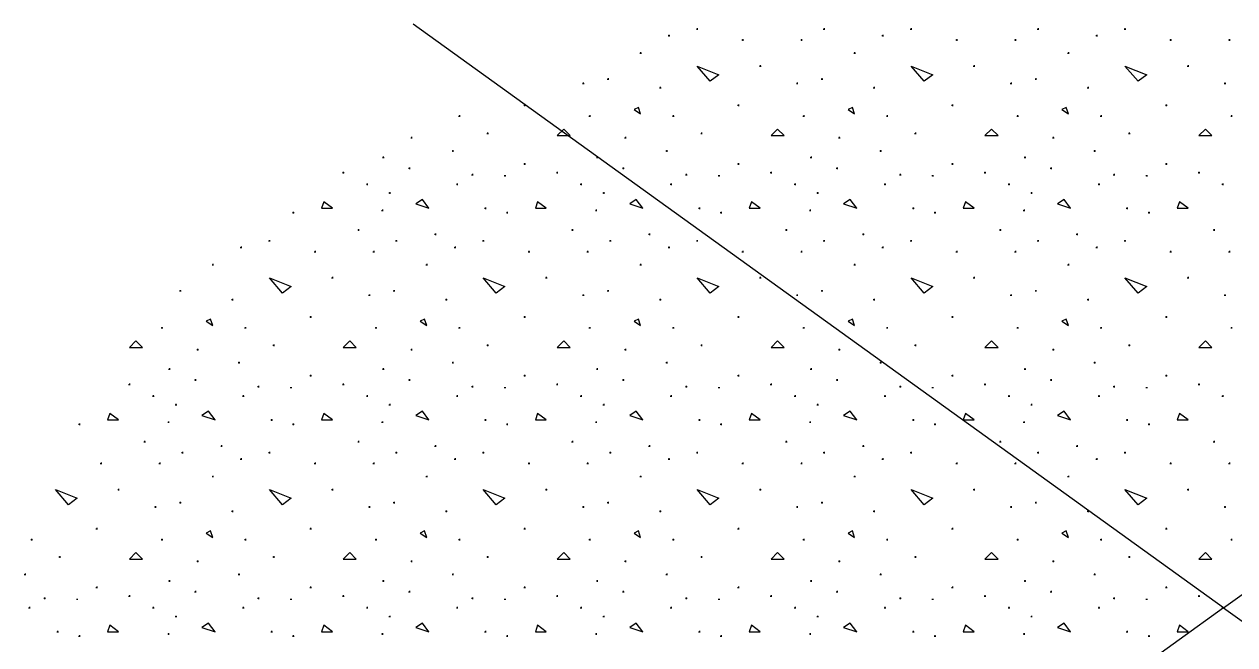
# Model space of a CAD drawing. Header units: metres. Extents: x -77 to 448, y 4806 to 5239.
# Drawn here: x -29.902 to -28.788, y 4920.964 to 4921.535 of the extents above; entities that cross this region are included whole.
import ezdxf
from ezdxf.enums import TextEntityAlignment as Align

# ---------------------------------------------------------------- set-up
doc = ezdxf.new("R2010")
doc.units = ezdxf.units.M
doc.layers.add('V-WE-VH-OPENVERHARDING_STRAATBAKSTEEN-S', color=90, linetype='Continuous', lineweight=25)
doc.styles.add('NLCS-ISO', font='NLCS-ISO.ttf')

# ---------------------------------------------------------------- blocks, each defined once
blk = doc.blocks.new('V-SVH-FUNDERING_01-SO')
for p, q in [((0, 0), (-3.7279, 2.6839)), ((0, 0), (3.7279, 2.6839)), ((-2.5553, 2.6314), (-2.5478, 2.6314)), ((-2.5515, 2.6351), (-2.5515, 2.6276)), ((-2.4253, 2.6614), (-2.4178, 2.6614)), ((-2.4215, 2.6651), (-2.4215, 2.6576)), ((-1.8414, 2.6614), (-1.8339, 2.6614)), ((-1.8376, 2.6651), (-1.8376, 2.6576)), ((-1.5714, 2.6314), (-1.5639, 2.6314)), ((-1.5676, 2.6351), (-1.5676, 2.6276)), ((-1.4414, 2.6614), (-1.4339, 2.6614)), ((-1.4376, 2.6651), (-1.4376, 2.6576)), ((-0.8575, 2.6614), (-0.85, 2.6614)), ((-0.8537, 2.6651), (-0.8537, 2.6576)), ((-0.5875, 2.6314), (-0.58, 2.6314)), ((-0.5837, 2.6351), (-0.5837, 2.6276)), ((-0.4575, 2.6614), (-0.45, 2.6614)), ((-0.4537, 2.6651), (-0.4537, 2.6576)), ((-2.2153, 2.6114), (-2.2078, 2.6114)), ((-2.2115, 2.6151), (-2.2115, 2.6076)), ((-1.9453, 2.6114), (-1.9378, 2.6114)), ((-1.9415, 2.6151), (-1.9415, 2.6076)), ((-1.2314, 2.6114), (-1.2239, 2.6114)), ((-1.2276, 2.6151), (-1.2276, 2.6076)), ((-0.9614, 2.6114), (-0.9539, 2.6114)), ((-0.9576, 2.6151), (-0.9576, 2.6076)), ((-0.2475, 2.6114), (-0.24, 2.6114)), ((-0.2437, 2.6151), (-0.2437, 2.6076)), ((0.0225, 2.6114), (0.03, 2.6114)), ((0.0263, 2.6151), (0.0263, 2.6076)), ((-2.6853, 2.5514), (-2.6778, 2.5514)), ((-2.6815, 2.5551), (-2.6815, 2.5476)), ((-1.7014, 2.5514), (-1.6939, 2.5514)), ((-1.6976, 2.5551), (-1.6976, 2.5476)), ((-0.7175, 2.5514), (-0.71, 2.5514)), ((-0.7137, 2.5551), (-0.7137, 2.5476)), ((-2.4215, 2.4914), (-2.3216, 2.4514)), ((-2.3615, 2.4214), (-2.4215, 2.4914)), ((-2.3216, 2.4514), (-2.3615, 2.4214)), ((-2.1353, 2.4914), (-2.1278, 2.4914)), ((-2.1315, 2.4951), (-2.1315, 2.4876)), ((-1.4376, 2.4914), (-1.3377, 2.4514)), ((-1.3776, 2.4214), (-1.4376, 2.4914)), ((-1.3377, 2.4514), (-1.3776, 2.4214)), ((-1.1514, 2.4914), (-1.1439, 2.4914)), ((-1.1477, 2.4951), (-1.1477, 2.4876)), ((-0.4537, 2.4914), (-0.3538, 2.4514)), ((-0.3937, 2.4214), (-0.4537, 2.4914)), ((-0.3538, 2.4514), (-0.3937, 2.4214)), ((-0.1675, 2.4914), (-0.16, 2.4914)), ((-0.1638, 2.4951), (-0.1638, 2.4876)), ((-2.9492, 2.4114), (-2.9417, 2.4114)), ((-2.9454, 2.4152), (-2.9454, 2.4076)), ((-2.8353, 2.4314), (-2.8278, 2.4314)), ((-2.8315, 2.4352), (-2.8315, 2.4276)), ((-2.5915, 2.3951), (-2.5915, 2.3876)), ((-1.9653, 2.4114), (-1.9578, 2.4114)), ((-1.9615, 2.4152), (-1.9615, 2.4076)), ((-1.8514, 2.4314), (-1.8439, 2.4314)), ((-1.8476, 2.4352), (-1.8476, 2.4276)), ((-1.6076, 2.3951), (-1.6076, 2.3876)), ((-0.9814, 2.4114), (-0.9739, 2.4114)), ((-0.9776, 2.4152), (-0.9776, 2.4076)), ((-0.8675, 2.4314), (-0.86, 2.4314)), ((-0.8637, 2.4352), (-0.8637, 2.4276)), ((-0.6237, 2.3951), (-0.6237, 2.3876)), ((0.0025, 2.4114), (0.01, 2.4114)), ((0.0063, 2.4152), (0.0063, 2.4076)), ((-2.5953, 2.3914), (-2.5878, 2.3914)), ((-1.6114, 2.3914), (-1.6039, 2.3914)), ((-0.6275, 2.3914), (-0.62, 2.3914)), ((-3.2192, 2.3114), (-3.2117, 2.3114)), ((-3.2154, 2.3151), (-3.2154, 2.3076)), ((-2.6916, 2.3014), (-2.7116, 2.2914)), ((-2.7116, 2.2914), (-2.6815, 2.2714)), ((-2.6815, 2.2714), (-2.6916, 2.3014)), ((-2.2353, 2.3114), (-2.2278, 2.3114)), ((-2.2315, 2.3151), (-2.2315, 2.3076)), ((-1.7077, 2.3014), (-1.7277, 2.2914)), ((-1.7277, 2.2914), (-1.6976, 2.2714)), ((-1.6976, 2.2714), (-1.7077, 2.3014)), ((-1.2514, 2.3114), (-1.2439, 2.3114)), ((-1.2476, 2.3151), (-1.2476, 2.3076)), ((-0.7238, 2.3014), (-0.7438, 2.2914)), ((-0.7438, 2.2914), (-0.7137, 2.2714)), ((-0.7137, 2.2714), (-0.7238, 2.3014)), ((-0.2675, 2.3114), (-0.26, 2.3114)), ((-0.2637, 2.3151), (-0.2637, 2.3076)), ((-3.5192, 2.2614), (-3.5117, 2.2614)), ((-3.5154, 2.2651), (-3.5154, 2.2576)), ((-2.9192, 2.2614), (-2.9117, 2.2614)), ((-2.9154, 2.2651), (-2.9154, 2.2576)), ((-2.5353, 2.2614), (-2.5278, 2.2614)), ((-2.5315, 2.2651), (-2.5315, 2.2576)), ((-1.9353, 2.2614), (-1.9278, 2.2614)), ((-1.9315, 2.2651), (-1.9315, 2.2576)), ((-1.5514, 2.2614), (-1.5439, 2.2614)), ((-1.5476, 2.2651), (-1.5476, 2.2576)), ((-0.9514, 2.2614), (-0.9439, 2.2614)), ((-0.9476, 2.2651), (-0.9476, 2.2576)), ((-0.5675, 2.2614), (-0.56, 2.2614)), ((-0.5637, 2.2651), (-0.5637, 2.2576)), ((0.0325, 2.2614), (0.04, 2.2614)), ((0.0362, 2.2651), (0.0362, 2.2576)), ((-3.3892, 2.1814), (-3.3817, 2.1814)), ((-3.3854, 2.1851), (-3.3854, 2.1776)), ((-3.0354, 2.2014), (-3.0654, 2.1714)), ((-3.0054, 2.1714), (-3.0354, 2.2014)), ((-2.4053, 2.1814), (-2.3978, 2.1814)), ((-2.4015, 2.1851), (-2.4015, 2.1776)), ((-2.0515, 2.2014), (-2.0815, 2.1714)), ((-2.0215, 2.1714), (-2.0515, 2.2014)), ((-1.4214, 2.1814), (-1.4139, 2.1814)), ((-1.4176, 2.1851), (-1.4176, 2.1776)), ((-1.0676, 2.2014), (-1.0976, 2.1714)), ((-1.0376, 2.1714), (-1.0676, 2.2014)), ((-0.4375, 2.1814), (-0.43, 2.1814)), ((-0.4337, 2.1851), (-0.4337, 2.1776)), ((-0.0837, 2.2014), (-0.1138, 2.1714)), ((-0.0537, 2.1714), (-0.0837, 2.2014)), ((-3.7392, 2.1614), (-3.7317, 2.1614)), ((-3.7354, 2.1652), (-3.7354, 2.1576)), ((-3.0654, 2.1714), (-3.0054, 2.1714)), ((-2.7553, 2.1614), (-2.7478, 2.1614)), ((-2.7515, 2.1652), (-2.7515, 2.1576)), ((-2.0815, 2.1714), (-2.0215, 2.1714)), ((-1.7714, 2.1614), (-1.7639, 2.1614)), ((-1.7676, 2.1652), (-1.7676, 2.1576)), ((-1.0976, 2.1714), (-1.0376, 2.1714)), ((-0.7875, 2.1614), (-0.78, 2.1614)), ((-0.7837, 2.1652), (-0.7837, 2.1576)), ((-0.1138, 2.1714), (-0.0537, 2.1714)), ((-3.8692, 2.0714), (-3.8617, 2.0714)), ((-3.8654, 2.0751), (-3.8654, 2.0676)), ((-3.5492, 2.1014), (-3.5417, 2.1014)), ((-3.5454, 2.1051), (-3.5454, 2.0976)), ((-2.8853, 2.0714), (-2.8778, 2.0714)), ((-2.8815, 2.0751), (-2.8815, 2.0676)), ((-2.5653, 2.1014), (-2.5578, 2.1014)), ((-2.5615, 2.1051), (-2.5615, 2.0976)), ((-1.9014, 2.0714), (-1.8939, 2.0714)), ((-1.8976, 2.0751), (-1.8976, 2.0676)), ((-1.5814, 2.1014), (-1.5739, 2.1014)), ((-1.5776, 2.1051), (-1.5776, 2.0976)), ((-0.9175, 2.0714), (-0.91, 2.0714)), ((-0.9137, 2.0751), (-0.9137, 2.0676)), ((-0.5975, 2.1014), (-0.59, 2.1014)), ((-0.5937, 2.1051), (-0.5937, 2.0976)), ((-4.0493, 2.0051), (-4.0493, 1.9976)), ((-3.7492, 2.0214), (-3.7417, 2.0214)), ((-3.7454, 2.0251), (-3.7454, 2.0176)), ((-3.2192, 2.0414), (-3.2117, 2.0414)), ((-3.2154, 2.0452), (-3.2154, 2.0377)), ((-3.0654, 2.0051), (-3.0654, 1.9976)), ((-2.7653, 2.0214), (-2.7578, 2.0214)), ((-2.7615, 2.0251), (-2.7615, 2.0176)), ((-2.2353, 2.0414), (-2.2278, 2.0414)), ((-2.2315, 2.0452), (-2.2315, 2.0377)), ((-2.0815, 2.0051), (-2.0815, 1.9976)), ((-1.7814, 2.0214), (-1.7739, 2.0214)), ((-1.7776, 2.0251), (-1.7776, 2.0176)), ((-1.2514, 2.0414), (-1.2439, 2.0414)), ((-1.2476, 2.0452), (-1.2476, 2.0377)), ((-1.0976, 2.0051), (-1.0976, 1.9976)), ((-0.7975, 2.0214), (-0.79, 2.0214)), ((-0.7937, 2.0251), (-0.7937, 2.0176)), ((-0.2675, 2.0414), (-0.26, 2.0414)), ((-0.2637, 2.0452), (-0.2637, 2.0377)), ((-0.1138, 2.0051), (-0.1138, 1.9976)), ((-4.0531, 2.0014), (-4.0456, 2.0014)), ((-3.9394, 1.9513), (-3.9394, 1.9439)), ((-3.5255, 1.9513), (-3.5255, 1.9439)), ((-3.4592, 1.9914), (-3.4517, 1.9914)), ((-3.4554, 1.9951), (-3.4554, 1.9876)), ((-3.3092, 1.9876), (-3.3017, 1.9876)), ((-3.3055, 1.9876), (-3.3055, 1.9838)), ((-3.0692, 2.0014), (-3.0617, 2.0014)), ((-2.9554, 1.9513), (-2.9554, 1.9439)), ((-2.5415, 1.9513), (-2.5415, 1.9439)), ((-2.4753, 1.9914), (-2.4678, 1.9914)), ((-2.4715, 1.9951), (-2.4715, 1.9876)), ((-2.3253, 1.9876), (-2.3178, 1.9876)), ((-2.3216, 1.9876), (-2.3216, 1.9838)), ((-2.0853, 2.0014), (-2.0778, 2.0014)), ((-1.9715, 1.9513), (-1.9715, 1.9439)), ((-1.5576, 1.9513), (-1.5576, 1.9439)), ((-1.4914, 1.9914), (-1.4839, 1.9914)), ((-1.4876, 1.9951), (-1.4876, 1.9876)), ((-1.3414, 1.9876), (-1.3339, 1.9876)), ((-1.3377, 1.9876), (-1.3377, 1.9838)), ((-1.1014, 2.0014), (-1.0939, 2.0014)), ((-0.9877, 1.9513), (-0.9877, 1.9439)), ((-0.5738, 1.9513), (-0.5738, 1.9439)), ((-0.5075, 1.9914), (-0.5, 1.9914)), ((-0.5037, 1.9951), (-0.5037, 1.9876)), ((-0.3575, 1.9876), (-0.35, 1.9876)), ((-0.3538, 1.9876), (-0.3538, 1.9838)), ((-0.1175, 2.0014), (-0.11, 2.0014)), ((-0.0038, 1.9513), (-0.0038, 1.9439)), ((-3.9431, 1.9476), (-3.9356, 1.9476)), ((-3.8392, 1.9076), (-3.8317, 1.9076)), ((-3.8354, 1.9113), (-3.8354, 1.9038)), ((-3.5292, 1.9476), (-3.5217, 1.9476)), ((-2.9592, 1.9476), (-2.9517, 1.9476)), ((-2.8553, 1.9076), (-2.8478, 1.9076)), ((-2.8515, 1.9113), (-2.8515, 1.9038)), ((-2.5453, 1.9476), (-2.5378, 1.9476)), ((-1.9753, 1.9476), (-1.9678, 1.9476)), ((-1.8714, 1.9076), (-1.8639, 1.9076)), ((-1.8676, 1.9113), (-1.8676, 1.9038)), ((-1.5614, 1.9476), (-1.5539, 1.9476)), ((-0.9914, 1.9476), (-0.9839, 1.9476)), ((-0.8875, 1.9076), (-0.88, 1.9076)), ((-0.8837, 1.9113), (-0.8837, 1.9038)), ((-0.5775, 1.9476), (-0.57, 1.9476)), ((-0.0075, 1.9476), (0, 1.9476)), ((-4.1393, 1.8676), (-4.1494, 1.8376)), ((-4.1494, 1.8376), (-4.0994, 1.8376)), ((-4.0994, 1.8376), (-4.1393, 1.8676)), ((-3.6855, 1.8776), (-3.7155, 1.8576)), ((-3.7155, 1.8576), (-3.6554, 1.8376)), ((-3.6554, 1.8376), (-3.6855, 1.8776)), ((-3.3992, 1.8376), (-3.3917, 1.8376)), ((-3.3954, 1.8413), (-3.3954, 1.8338)), ((-3.1554, 1.8676), (-3.1655, 1.8376)), ((-3.1655, 1.8376), (-3.1155, 1.8376)), ((-3.1155, 1.8376), (-3.1554, 1.8676)), ((-2.7016, 1.8776), (-2.7316, 1.8576)), ((-2.7316, 1.8576), (-2.6715, 1.8376)), ((-2.6715, 1.8376), (-2.7016, 1.8776)), ((-2.4153, 1.8376), (-2.4078, 1.8376)), ((-2.4115, 1.8413), (-2.4115, 1.8338)), ((-2.1715, 1.8676), (-2.1816, 1.8376)), ((-2.1816, 1.8376), (-2.1315, 1.8376)), ((-2.1315, 1.8376), (-2.1715, 1.8676)), ((-1.7177, 1.8776), (-1.7477, 1.8576)), ((-1.7477, 1.8576), (-1.6876, 1.8376)), ((-1.6876, 1.8376), (-1.7177, 1.8776)), ((-1.4314, 1.8376), (-1.4239, 1.8376)), ((-1.4276, 1.8413), (-1.4276, 1.8338)), ((-1.1876, 1.8676), (-1.1977, 1.8376)), ((-1.1977, 1.8376), (-1.1477, 1.8376)), ((-1.1477, 1.8376), (-1.1876, 1.8676)), ((-0.7338, 1.8776), (-0.7638, 1.8576)), ((-0.7638, 1.8576), (-0.7037, 1.8376)), ((-0.7037, 1.8376), (-0.7338, 1.8776)), ((-0.4475, 1.8376), (-0.44, 1.8376)), ((-0.4437, 1.8413), (-0.4437, 1.8338)), ((-0.2037, 1.8676), (-0.2138, 1.8376)), ((-0.2138, 1.8376), (-0.1638, 1.8376)), ((-0.1638, 1.8376), (-0.2037, 1.8676)), ((-4.2831, 1.8176), (-4.2756, 1.8176)), ((-4.2793, 1.8213), (-4.2793, 1.8138)), ((-3.8731, 1.8276), (-3.8693, 1.8276)), ((-3.8693, 1.8313), (-3.8693, 1.8238)), ((-3.2992, 1.8176), (-3.2917, 1.8176)), ((-3.2954, 1.8213), (-3.2954, 1.8138)), ((-2.8892, 1.8276), (-2.8854, 1.8276)), ((-2.8854, 1.8313), (-2.8854, 1.8238)), ((-2.3153, 1.8176), (-2.3078, 1.8176)), ((-2.3115, 1.8213), (-2.3115, 1.8138)), ((-1.9053, 1.8276), (-1.9015, 1.8276)), ((-1.9015, 1.8313), (-1.9015, 1.8238)), ((-1.3314, 1.8176), (-1.3239, 1.8176)), ((-1.3276, 1.8213), (-1.3276, 1.8138)), ((-0.9214, 1.8276), (-0.9176, 1.8276)), ((-0.9176, 1.8313), (-0.9176, 1.8238)), ((-0.3475, 1.8176), (-0.34, 1.8176)), ((-0.3437, 1.8213), (-0.3437, 1.8138)), ((-3.9831, 1.7376), (-3.9756, 1.7376)), ((-3.9793, 1.7413), (-3.9793, 1.7338)), ((-2.9992, 1.7376), (-2.9917, 1.7376)), ((-2.9954, 1.7413), (-2.9954, 1.7338)), ((-2.0153, 1.7376), (-2.0078, 1.7376)), ((-2.0115, 1.7413), (-2.0115, 1.7338)), ((-1.0314, 1.7376), (-1.0239, 1.7376)), ((-1.0276, 1.7413), (-1.0276, 1.7338)), ((-0.0475, 1.7376), (-0.04, 1.7376)), ((-0.0438, 1.7413), (-0.0438, 1.7338)), ((-4.3931, 1.6876), (-4.3856, 1.6876)), ((-4.3893, 1.6913), (-4.3893, 1.6838)), ((-3.8092, 1.6876), (-3.8017, 1.6876)), ((-3.8054, 1.6913), (-3.8054, 1.6838)), ((-3.6292, 1.7176), (-3.6217, 1.7176)), ((-3.6254, 1.7213), (-3.6254, 1.7138)), ((-3.4092, 1.6876), (-3.4017, 1.6876)), ((-3.4054, 1.6913), (-3.4054, 1.6838)), ((-2.8253, 1.6876), (-2.8178, 1.6876)), ((-2.8215, 1.6913), (-2.8215, 1.6838)), ((-2.6453, 1.7176), (-2.6378, 1.7176)), ((-2.6415, 1.7213), (-2.6415, 1.7138)), ((-2.4253, 1.6876), (-2.4178, 1.6876)), ((-2.4215, 1.6913), (-2.4215, 1.6838)), ((-1.8414, 1.6876), (-1.8339, 1.6876)), ((-1.8376, 1.6913), (-1.8376, 1.6838)), ((-1.6614, 1.7176), (-1.6539, 1.7176)), ((-1.6576, 1.7213), (-1.6576, 1.7138)), ((-1.4414, 1.6876), (-1.4339, 1.6876)), ((-1.4376, 1.6913), (-1.4376, 1.6838)), ((-0.8575, 1.6876), (-0.85, 1.6876)), ((-0.8537, 1.6913), (-0.8537, 1.6838)), ((-0.6775, 1.7176), (-0.67, 1.7176)), ((-0.6737, 1.7213), (-0.6737, 1.7138)), ((-0.4575, 1.6876), (-0.45, 1.6876)), ((-0.4537, 1.6913), (-0.4537, 1.6838)), ((-4.5231, 1.6576), (-4.5156, 1.6576)), ((-4.5193, 1.6613), (-4.5193, 1.6538)), ((-4.1831, 1.6376), (-4.1756, 1.6376)), ((-4.1793, 1.6413), (-4.1793, 1.6338)), ((-3.9131, 1.6376), (-3.9056, 1.6376)), ((-3.9093, 1.6413), (-3.9093, 1.6338)), ((-3.5392, 1.6576), (-3.5317, 1.6576)), ((-3.5354, 1.6613), (-3.5354, 1.6538)), ((-3.1992, 1.6376), (-3.1917, 1.6376)), ((-3.1954, 1.6413), (-3.1954, 1.6338)), ((-2.9292, 1.6376), (-2.9217, 1.6376)), ((-2.9254, 1.6413), (-2.9254, 1.6338)), ((-2.5553, 1.6576), (-2.5478, 1.6576)), ((-2.5515, 1.6613), (-2.5515, 1.6538)), ((-2.2153, 1.6376), (-2.2078, 1.6376)), ((-2.2115, 1.6413), (-2.2115, 1.6338)), ((-1.9453, 1.6376), (-1.9378, 1.6376)), ((-1.9415, 1.6413), (-1.9415, 1.6338)), ((-1.5714, 1.6576), (-1.5639, 1.6576)), ((-1.5676, 1.6613), (-1.5676, 1.6538)), ((-1.2314, 1.6376), (-1.2239, 1.6376)), ((-1.2276, 1.6413), (-1.2276, 1.6338)), ((-0.9614, 1.6376), (-0.9539, 1.6376)), ((-0.9576, 1.6413), (-0.9576, 1.6338)), ((-0.5875, 1.6576), (-0.58, 1.6576)), ((-0.5837, 1.6613), (-0.5837, 1.6538)), ((-0.2475, 1.6376), (-0.24, 1.6376)), ((-0.2437, 1.6413), (-0.2437, 1.6338)), ((0.0225, 1.6376), (0.03, 1.6376)), ((0.0263, 1.6413), (0.0263, 1.6338)), ((-4.6531, 1.5776), (-4.6456, 1.5776)), ((-4.6493, 1.5814), (-4.6493, 1.5738)), ((-3.6692, 1.5776), (-3.6617, 1.5776)), ((-3.6654, 1.5814), (-3.6654, 1.5738)), ((-2.6853, 1.5776), (-2.6778, 1.5776)), ((-2.6815, 1.5814), (-2.6815, 1.5738)), ((-1.7014, 1.5776), (-1.6939, 1.5776)), ((-1.6976, 1.5814), (-1.6976, 1.5738)), ((-0.7175, 1.5776), (-0.71, 1.5776)), ((-0.7137, 1.5814), (-0.7137, 1.5738)), ((-4.3893, 1.5176), (-4.2894, 1.4776)), ((-4.3293, 1.4476), (-4.3893, 1.5176)), ((-4.1031, 1.5176), (-4.0956, 1.5176)), ((-4.0994, 1.5213), (-4.0994, 1.5138)), ((-3.4054, 1.5176), (-3.3055, 1.4776)), ((-3.3454, 1.4476), (-3.4054, 1.5176)), ((-3.1192, 1.5176), (-3.1117, 1.5176)), ((-3.1155, 1.5213), (-3.1155, 1.5138)), ((-2.4215, 1.5176), (-2.3216, 1.4776)), ((-2.3615, 1.4476), (-2.4215, 1.5176)), ((-2.1353, 1.5176), (-2.1278, 1.5176)), ((-2.1315, 1.5213), (-2.1315, 1.5138)), ((-1.4376, 1.5176), (-1.3377, 1.4776)), ((-1.3776, 1.4476), (-1.4376, 1.5176)), ((-1.1514, 1.5176), (-1.1439, 1.5176)), ((-1.1477, 1.5213), (-1.1477, 1.5138)), ((-0.4537, 1.5176), (-0.3538, 1.4776)), ((-0.3937, 1.4476), (-0.4537, 1.5176)), ((-0.1675, 1.5176), (-0.16, 1.5176)), ((-0.1638, 1.5213), (-0.1638, 1.5138)), ((-4.8031, 1.4576), (-4.7956, 1.4576)), ((-4.7993, 1.4613), (-4.7993, 1.4539)), ((-4.2894, 1.4776), (-4.3293, 1.4476)), ((-3.8192, 1.4576), (-3.8117, 1.4576)), ((-3.8154, 1.4613), (-3.8154, 1.4539)), ((-3.3055, 1.4776), (-3.3454, 1.4476)), ((-2.8353, 1.4576), (-2.8278, 1.4576)), ((-2.8315, 1.4613), (-2.8315, 1.4539)), ((-2.3216, 1.4776), (-2.3615, 1.4476)), ((-1.8514, 1.4576), (-1.8439, 1.4576)), ((-1.8476, 1.4613), (-1.8476, 1.4539)), ((-1.3377, 1.4776), (-1.3776, 1.4476)), ((-0.8675, 1.4576), (-0.86, 1.4576)), ((-0.8637, 1.4613), (-0.8637, 1.4539)), ((-0.3538, 1.4776), (-0.3937, 1.4476)), ((-4.5631, 1.4176), (-4.5556, 1.4176)), ((-4.5593, 1.4213), (-4.5593, 1.4138)), ((-3.9331, 1.4376), (-3.9256, 1.4376)), ((-3.9293, 1.4413), (-3.9293, 1.4339)), ((-3.5792, 1.4176), (-3.5717, 1.4176)), ((-3.5754, 1.4213), (-3.5754, 1.4138)), ((-2.9492, 1.4376), (-2.9417, 1.4376)), ((-2.9454, 1.4413), (-2.9454, 1.4339)), ((-2.5953, 1.4176), (-2.5878, 1.4176)), ((-2.5915, 1.4213), (-2.5915, 1.4138)), ((-1.9653, 1.4376), (-1.9578, 1.4376)), ((-1.9615, 1.4413), (-1.9615, 1.4339)), ((-1.6114, 1.4176), (-1.6039, 1.4176)), ((-1.6076, 1.4213), (-1.6076, 1.4138)), ((-0.9814, 1.4376), (-0.9739, 1.4376)), ((-0.9776, 1.4413), (-0.9776, 1.4339)), ((-0.6275, 1.4176), (-0.62, 1.4176)), ((-0.6237, 1.4213), (-0.6237, 1.4138)), ((0.0025, 1.4376), (0.01, 1.4376)), ((0.0063, 1.4413), (0.0063, 1.4339)), ((-4.2031, 1.3376), (-4.1956, 1.3376)), ((-4.1993, 1.3413), (-4.1993, 1.3338)), ((-3.2192, 1.3376), (-3.2117, 1.3376)), ((-3.2154, 1.3413), (-3.2154, 1.3338)), ((-2.2353, 1.3376), (-2.2278, 1.3376)), ((-2.2315, 1.3413), (-2.2315, 1.3338)), ((-1.2514, 1.3376), (-1.2439, 1.3376)), ((-1.2476, 1.3413), (-1.2476, 1.3338)), ((-0.2675, 1.3376), (-0.26, 1.3376)), ((-0.2637, 1.3413), (-0.2637, 1.3338)), ((-4.887, 1.2876), (-4.8795, 1.2876)), ((-4.8832, 1.2913), (-4.8832, 1.2838)), ((-4.6594, 1.3276), (-4.6794, 1.3176)), ((-4.6794, 1.3176), (-4.6493, 1.2976)), ((-4.6493, 1.2976), (-4.6594, 1.3276)), ((-4.5031, 1.2876), (-4.4956, 1.2876)), ((-4.4993, 1.2913), (-4.4993, 1.2838)), ((-3.9031, 1.2876), (-3.8956, 1.2876)), ((-3.8993, 1.2913), (-3.8993, 1.2838)), ((-3.6755, 1.3276), (-3.6955, 1.3176)), ((-3.6955, 1.3176), (-3.6654, 1.2976)), ((-3.6654, 1.2976), (-3.6755, 1.3276)), ((-3.5192, 1.2876), (-3.5117, 1.2876)), ((-3.5154, 1.2913), (-3.5154, 1.2838)), ((-2.9192, 1.2876), (-2.9117, 1.2876)), ((-2.9154, 1.2913), (-2.9154, 1.2838)), ((-2.6916, 1.3276), (-2.7116, 1.3176)), ((-2.7116, 1.3176), (-2.6815, 1.2976)), ((-2.6815, 1.2976), (-2.6916, 1.3276)), ((-2.5353, 1.2876), (-2.5278, 1.2876)), ((-2.5315, 1.2913), (-2.5315, 1.2838)), ((-1.9353, 1.2876), (-1.9278, 1.2876)), ((-1.9315, 1.2913), (-1.9315, 1.2838)), ((-1.7077, 1.3276), (-1.7277, 1.3176)), ((-1.7277, 1.3176), (-1.6976, 1.2976)), ((-1.6976, 1.2976), (-1.7077, 1.3276)), ((-1.5514, 1.2876), (-1.5439, 1.2876)), ((-1.5476, 1.2913), (-1.5476, 1.2838)), ((-0.9514, 1.2876), (-0.9439, 1.2876)), ((-0.9476, 1.2913), (-0.9476, 1.2838)), ((-0.7238, 1.3276), (-0.7438, 1.3176)), ((-0.7438, 1.3176), (-0.7137, 1.2976)), ((-0.7137, 1.2976), (-0.7238, 1.3276)), ((-0.5675, 1.2876), (-0.56, 1.2876)), ((-0.5637, 1.2913), (-0.5637, 1.2838)), ((0.0325, 1.2876), (0.04, 1.2876)), ((0.0362, 1.2913), (0.0362, 1.2838)), ((-5.0032, 1.2276), (-5.0332, 1.1976)), ((-4.9732, 1.1976), (-5.0032, 1.2276)), ((-4.0193, 1.2276), (-4.0493, 1.1976)), ((-3.9893, 1.1976), (-4.0193, 1.2276)), ((-3.0354, 1.2276), (-3.0654, 1.1976)), ((-3.0054, 1.1976), (-3.0354, 1.2276)), ((-2.0515, 1.2276), (-2.0815, 1.1976)), ((-2.0215, 1.1976), (-2.0515, 1.2276)), ((-1.0676, 1.2276), (-1.0976, 1.1976)), ((-1.0376, 1.1976), (-1.0676, 1.2276)), ((-0.0837, 1.2276), (-0.1138, 1.1976)), ((-0.0537, 1.1976), (-0.0837, 1.2276)), ((-5.0332, 1.1976), (-4.9732, 1.1976)), ((-4.7231, 1.1876), (-4.7156, 1.1876)), ((-4.7193, 1.1913), (-4.7193, 1.1839)), ((-4.3731, 1.2076), (-4.3656, 1.2076)), ((-4.3693, 1.2113), (-4.3693, 1.2038)), ((-4.0493, 1.1976), (-3.9893, 1.1976)), ((-3.7392, 1.1876), (-3.7317, 1.1876)), ((-3.7354, 1.1913), (-3.7354, 1.1839)), ((-3.3892, 1.2076), (-3.3817, 1.2076)), ((-3.3854, 1.2113), (-3.3854, 1.2038)), ((-3.0654, 1.1976), (-3.0054, 1.1976)), ((-2.7553, 1.1876), (-2.7478, 1.1876)), ((-2.7515, 1.1913), (-2.7515, 1.1839)), ((-2.4053, 1.2076), (-2.3978, 1.2076)), ((-2.4015, 1.2113), (-2.4015, 1.2038)), ((-2.0815, 1.1976), (-2.0215, 1.1976)), ((-1.7714, 1.1876), (-1.7639, 1.1876)), ((-1.7676, 1.1913), (-1.7676, 1.1839)), ((-1.4214, 1.2076), (-1.4139, 1.2076)), ((-1.4176, 1.2113), (-1.4176, 1.2038)), ((-1.0976, 1.1976), (-1.0376, 1.1976)), ((-0.7875, 1.1876), (-0.78, 1.1876)), ((-0.7837, 1.1913), (-0.7837, 1.1839)), ((-0.4375, 1.2076), (-0.43, 1.2076)), ((-0.4337, 1.2113), (-0.4337, 1.2038)), ((-0.1138, 1.1976), (-0.0537, 1.1976)), ((-4.5331, 1.1276), (-4.5256, 1.1276)), ((-4.5293, 1.1313), (-4.5293, 1.1238)), ((-3.5492, 1.1276), (-3.5417, 1.1276)), ((-3.5454, 1.1313), (-3.5454, 1.1238)), ((-2.5653, 1.1276), (-2.5578, 1.1276)), ((-2.5615, 1.1313), (-2.5615, 1.1238)), ((-1.5814, 1.1276), (-1.5739, 1.1276)), ((-1.5776, 1.1313), (-1.5776, 1.1238)), ((-0.5975, 1.1276), (-0.59, 1.1276)), ((-0.5937, 1.1313), (-0.5937, 1.1238)), ((-4.8531, 1.0976), (-4.8456, 1.0976)), ((-4.8493, 1.1014), (-4.8493, 1.0938)), ((-4.2031, 1.0676), (-4.1956, 1.0676)), ((-4.1993, 1.0714), (-4.1993, 1.0638)), ((-3.8692, 1.0976), (-3.8617, 1.0976)), ((-3.8654, 1.1014), (-3.8654, 1.0938)), ((-3.2192, 1.0676), (-3.2117, 1.0676)), ((-3.2154, 1.0714), (-3.2154, 1.0638)), ((-2.8853, 1.0976), (-2.8778, 1.0976)), ((-2.8815, 1.1014), (-2.8815, 1.0938)), ((-2.2353, 1.0676), (-2.2278, 1.0676)), ((-2.2315, 1.0714), (-2.2315, 1.0638)), ((-1.9014, 1.0976), (-1.8939, 1.0976)), ((-1.8976, 1.1014), (-1.8976, 1.0938)), ((-1.2514, 1.0676), (-1.2439, 1.0676)), ((-1.2476, 1.0714), (-1.2476, 1.0638)), ((-0.9175, 1.0976), (-0.91, 1.0976)), ((-0.9137, 1.1014), (-0.9137, 1.0938)), ((-0.2675, 1.0676), (-0.26, 1.0676)), ((-0.2637, 1.0714), (-0.2637, 1.0638)), ((-5.037, 1.0276), (-5.0295, 1.0276)), ((-5.0332, 1.0313), (-5.0332, 1.0238)), ((-4.7331, 1.0476), (-4.7256, 1.0476)), ((-4.7293, 1.0513), (-4.7293, 1.0438)), ((-4.4431, 1.0176), (-4.4356, 1.0176)), ((-4.4393, 1.0213), (-4.4393, 1.0138)), ((-4.2931, 1.0138), (-4.2856, 1.0138)), ((-4.2894, 1.0138), (-4.2894, 1.01)), ((-4.0531, 1.0276), (-4.0456, 1.0276)), ((-4.0493, 1.0313), (-4.0493, 1.0238)), ((-3.7492, 1.0476), (-3.7417, 1.0476)), ((-3.7454, 1.0513), (-3.7454, 1.0438)), ((-3.4592, 1.0176), (-3.4517, 1.0176)), ((-3.4554, 1.0213), (-3.4554, 1.0138)), ((-3.3092, 1.0138), (-3.3017, 1.0138)), ((-3.3055, 1.0138), (-3.3055, 1.01)), ((-3.0692, 1.0276), (-3.0617, 1.0276)), ((-3.0654, 1.0313), (-3.0654, 1.0238)), ((-2.7653, 1.0476), (-2.7578, 1.0476)), ((-2.7615, 1.0513), (-2.7615, 1.0438)), ((-2.4753, 1.0176), (-2.4678, 1.0176)), ((-2.4715, 1.0213), (-2.4715, 1.0138)), ((-2.3253, 1.0138), (-2.3178, 1.0138)), ((-2.3216, 1.0138), (-2.3216, 1.01)), ((-2.0853, 1.0276), (-2.0778, 1.0276)), ((-2.0815, 1.0313), (-2.0815, 1.0238)), ((-1.7814, 1.0476), (-1.7739, 1.0476)), ((-1.7776, 1.0513), (-1.7776, 1.0438)), ((-1.4914, 1.0176), (-1.4839, 1.0176)), ((-1.4876, 1.0213), (-1.4876, 1.0138)), ((-1.3414, 1.0138), (-1.3339, 1.0138)), ((-1.3377, 1.0138), (-1.3377, 1.01)), ((-1.1014, 1.0276), (-1.0939, 1.0276)), ((-1.0976, 1.0313), (-1.0976, 1.0238)), ((-0.7975, 1.0476), (-0.79, 1.0476)), ((-0.7937, 1.0513), (-0.7937, 1.0438)), ((-0.5075, 1.0176), (-0.5, 1.0176)), ((-0.5037, 1.0213), (-0.5037, 1.0138)), ((-0.3575, 1.0138), (-0.35, 1.0138)), ((-0.3538, 1.0138), (-0.3538, 1.01)), ((-0.1175, 1.0276), (-0.11, 1.0276)), ((-0.1138, 1.0313), (-0.1138, 1.0238)), ((-4.927, 0.9738), (-4.9195, 0.9738)), ((-4.9233, 0.9776), (-4.9233, 0.9701)), ((-4.5131, 0.9738), (-4.5056, 0.9738)), ((-4.5094, 0.9776), (-4.5094, 0.9701)), ((-3.9431, 0.9738), (-3.9356, 0.9738)), ((-3.9394, 0.9776), (-3.9394, 0.9701)), ((-3.5292, 0.9738), (-3.5217, 0.9738)), ((-3.5255, 0.9776), (-3.5255, 0.9701)), ((-2.9592, 0.9738), (-2.9517, 0.9738)), ((-2.9554, 0.9776), (-2.9554, 0.9701)), ((-2.5453, 0.9738), (-2.5378, 0.9738)), ((-2.5415, 0.9776), (-2.5415, 0.9701)), ((-1.9753, 0.9738), (-1.9678, 0.9738)), ((-1.9715, 0.9776), (-1.9715, 0.9701)), ((-1.5614, 0.9738), (-1.5539, 0.9738)), ((-1.5576, 0.9776), (-1.5576, 0.9701)), ((-0.9914, 0.9738), (-0.9839, 0.9738)), ((-0.9877, 0.9776), (-0.9877, 0.9701)), ((-0.5775, 0.9738), (-0.57, 0.9738)), ((-0.5738, 0.9776), (-0.5738, 0.9701)), ((-0.0075, 0.9738), (0, 0.9738)), ((-0.0038, 0.9776), (-0.0038, 0.9701)), ((-5.1232, 0.8938), (-5.1333, 0.8638)), ((-5.0833, 0.8638), (-5.1232, 0.8938)), ((-4.8231, 0.9338), (-4.8156, 0.9338)), ((-4.8193, 0.9375), (-4.8193, 0.93)), ((-4.6694, 0.9038), (-4.6994, 0.8838)), ((-4.6393, 0.8638), (-4.6694, 0.9038)), ((-4.1393, 0.8938), (-4.1494, 0.8638)), ((-4.0994, 0.8638), (-4.1393, 0.8938)), ((-3.8392, 0.9338), (-3.8317, 0.9338)), ((-3.8354, 0.9375), (-3.8354, 0.93)), ((-3.6855, 0.9038), (-3.7155, 0.8838)), ((-3.6554, 0.8638), (-3.6855, 0.9038)), ((-3.1554, 0.8938), (-3.1655, 0.8638)), ((-3.1155, 0.8638), (-3.1554, 0.8938)), ((-2.8553, 0.9338), (-2.8478, 0.9338)), ((-2.8515, 0.9375), (-2.8515, 0.93)), ((-2.7016, 0.9038), (-2.7316, 0.8838)), ((-2.6715, 0.8638), (-2.7016, 0.9038)), ((-2.1715, 0.8938), (-2.1816, 0.8638)), ((-2.1315, 0.8638), (-2.1715, 0.8938)), ((-1.8714, 0.9338), (-1.8639, 0.9338)), ((-1.8676, 0.9375), (-1.8676, 0.93)), ((-1.7177, 0.9038), (-1.7477, 0.8838)), ((-1.6876, 0.8638), (-1.7177, 0.9038)), ((-1.1876, 0.8938), (-1.1977, 0.8638)), ((-1.1477, 0.8638), (-1.1876, 0.8938)), ((-0.8875, 0.9338), (-0.88, 0.9338)), ((-0.8837, 0.9375), (-0.8837, 0.93)), ((-0.7338, 0.9038), (-0.7638, 0.8838)), ((-0.7037, 0.8638), (-0.7338, 0.9038)), ((-0.2037, 0.8938), (-0.2138, 0.8638)), ((-0.1638, 0.8638), (-0.2037, 0.8938)), ((-5.267, 0.8438), (-5.2595, 0.8438)), ((-5.2632, 0.8475), (-5.2632, 0.84)), ((-5.1333, 0.8638), (-5.0833, 0.8638)), ((-4.857, 0.8538), (-4.8532, 0.8538)), ((-4.8532, 0.8575), (-4.8532, 0.85)), ((-4.6994, 0.8838), (-4.6393, 0.8638)), ((-4.3831, 0.8638), (-4.3756, 0.8638)), ((-4.3793, 0.8675), (-4.3793, 0.86)), ((-4.2831, 0.8438), (-4.2756, 0.8438)), ((-4.2793, 0.8475), (-4.2793, 0.84)), ((-4.1494, 0.8638), (-4.0994, 0.8638)), ((-3.8731, 0.8538), (-3.8693, 0.8538)), ((-3.8693, 0.8575), (-3.8693, 0.85)), ((-3.7155, 0.8838), (-3.6554, 0.8638)), ((-3.3992, 0.8638), (-3.3917, 0.8638)), ((-3.3954, 0.8675), (-3.3954, 0.86)), ((-3.2992, 0.8438), (-3.2917, 0.8438)), ((-3.2954, 0.8475), (-3.2954, 0.84)), ((-3.1655, 0.8638), (-3.1155, 0.8638)), ((-2.8892, 0.8538), (-2.8854, 0.8538)), ((-2.8854, 0.8575), (-2.8854, 0.85)), ((-2.7316, 0.8838), (-2.6715, 0.8638)), ((-2.4153, 0.8638), (-2.4078, 0.8638)), ((-2.4115, 0.8675), (-2.4115, 0.86)), ((-2.3153, 0.8438), (-2.3078, 0.8438)), ((-2.3115, 0.8475), (-2.3115, 0.84)), ((-2.1816, 0.8638), (-2.1315, 0.8638)), ((-1.9053, 0.8538), (-1.9015, 0.8538)), ((-1.9015, 0.8575), (-1.9015, 0.85)), ((-1.7477, 0.8838), (-1.6876, 0.8638)), ((-1.4314, 0.8638), (-1.4239, 0.8638)), ((-1.4276, 0.8675), (-1.4276, 0.86)), ((-1.3314, 0.8438), (-1.3239, 0.8438)), ((-1.3276, 0.8475), (-1.3276, 0.84)), ((-1.1977, 0.8638), (-1.1477, 0.8638)), ((-0.9214, 0.8538), (-0.9176, 0.8538)), ((-0.9176, 0.8575), (-0.9176, 0.85)), ((-0.7638, 0.8838), (-0.7037, 0.8638)), ((-0.4475, 0.8638), (-0.44, 0.8638)), ((-0.4437, 0.8675), (-0.4437, 0.86)), ((-0.3475, 0.8438), (-0.34, 0.8438)), ((-0.3437, 0.8475), (-0.3437, 0.84)), ((-0.2138, 0.8638), (-0.1638, 0.8638)), ((-4.967, 0.7638), (-4.9595, 0.7638)), ((-4.9632, 0.7675), (-4.9632, 0.76)), ((-4.6131, 0.7438), (-4.6056, 0.7438)), ((-4.6093, 0.7475), (-4.6093, 0.74)), ((-3.9831, 0.7638), (-3.9756, 0.7638)), ((-3.9793, 0.7675), (-3.9793, 0.76)), ((-3.6292, 0.7438), (-3.6217, 0.7438)), ((-3.6254, 0.7475), (-3.6254, 0.74)), ((-2.9992, 0.7638), (-2.9917, 0.7638)), ((-2.9954, 0.7675), (-2.9954, 0.76)), ((-2.6453, 0.7438), (-2.6378, 0.7438)), ((-2.6415, 0.7475), (-2.6415, 0.74)), ((-2.0153, 0.7638), (-2.0078, 0.7638)), ((-2.0115, 0.7675), (-2.0115, 0.76)), ((-1.6614, 0.7438), (-1.6539, 0.7438)), ((-1.6576, 0.7475), (-1.6576, 0.74)), ((-1.0314, 0.7638), (-1.0239, 0.7638)), ((-1.0276, 0.7675), (-1.0276, 0.76)), ((-0.6775, 0.7438), (-0.67, 0.7438)), ((-0.6737, 0.7475), (-0.6737, 0.74)), ((-0.0475, 0.7638), (-0.04, 0.7638)), ((-0.0438, 0.7675), (-0.0438, 0.76)), ((-4.7931, 0.7138), (-4.7856, 0.7138)), ((-4.7893, 0.7175), (-4.7893, 0.71)), ((-4.5231, 0.6838), (-4.5156, 0.6838)), ((-4.5193, 0.6875), (-4.5193, 0.68)), ((-4.3931, 0.7138), (-4.3856, 0.7138)), ((-4.3893, 0.7175), (-4.3893, 0.71)), ((-3.8092, 0.7138), (-3.8017, 0.7138)), ((-3.8054, 0.7175), (-3.8054, 0.71)), ((-3.5392, 0.6838), (-3.5317, 0.6838)), ((-3.5354, 0.6875), (-3.5354, 0.68)), ((-3.4092, 0.7138), (-3.4017, 0.7138)), ((-3.4054, 0.7175), (-3.4054, 0.71)), ((-2.8253, 0.7138), (-2.8178, 0.7138)), ((-2.8215, 0.7175), (-2.8215, 0.71)), ((-2.5553, 0.6838), (-2.5478, 0.6838)), ((-2.5515, 0.6875), (-2.5515, 0.68)), ((-2.4253, 0.7138), (-2.4178, 0.7138)), ((-2.4215, 0.7175), (-2.4215, 0.71)), ((-1.8414, 0.7138), (-1.8339, 0.7138)), ((-1.8376, 0.7175), (-1.8376, 0.71)), ((-1.5714, 0.6838), (-1.5639, 0.6838)), ((-1.5676, 0.6875), (-1.5676, 0.68)), ((-1.4414, 0.7138), (-1.4339, 0.7138)), ((-1.4376, 0.7175), (-1.4376, 0.71)), ((-0.8575, 0.7138), (-0.85, 0.7138)), ((-0.8537, 0.7175), (-0.8537, 0.71)), ((-0.5875, 0.6838), (-0.58, 0.6838)), ((-0.5837, 0.6875), (-0.5837, 0.68)), ((-0.4575, 0.7138), (-0.45, 0.7138)), ((-0.4537, 0.7175), (-0.4537, 0.71)), ((-5.167, 0.6638), (-5.1595, 0.6638)), ((-5.1632, 0.6675), (-5.1632, 0.66)), ((-4.897, 0.6638), (-4.8895, 0.6638)), ((-4.8932, 0.6675), (-4.8932, 0.66)), ((-4.1831, 0.6638), (-4.1756, 0.6638)), ((-4.1793, 0.6675), (-4.1793, 0.66)), ((-3.9131, 0.6638), (-3.9056, 0.6638)), ((-3.9093, 0.6675), (-3.9093, 0.66)), ((-3.1992, 0.6638), (-3.1917, 0.6638)), ((-3.1954, 0.6675), (-3.1954, 0.66)), ((-2.9292, 0.6638), (-2.9217, 0.6638)), ((-2.9254, 0.6675), (-2.9254, 0.66)), ((-2.2153, 0.6638), (-2.2078, 0.6638)), ((-2.2115, 0.6675), (-2.2115, 0.66)), ((-1.9453, 0.6638), (-1.9378, 0.6638)), ((-1.9415, 0.6675), (-1.9415, 0.66)), ((-1.2314, 0.6638), (-1.2239, 0.6638)), ((-1.2276, 0.6675), (-1.2276, 0.66)), ((-0.9614, 0.6638), (-0.9539, 0.6638)), ((-0.9576, 0.6675), (-0.9576, 0.66)), ((-0.2475, 0.6638), (-0.24, 0.6638)), ((-0.2437, 0.6675), (-0.2437, 0.66)), ((0.0225, 0.6638), (0.03, 0.6638)), ((0.0263, 0.6675), (0.0263, 0.66)), ((-4.6531, 0.6038), (-4.6456, 0.6038)), ((-4.6493, 0.6076), (-4.6493, 0.6001)), ((-3.6692, 0.6038), (-3.6617, 0.6038)), ((-3.6654, 0.6076), (-3.6654, 0.6001)), ((-2.6853, 0.6038), (-2.6778, 0.6038)), ((-2.6815, 0.6076), (-2.6815, 0.6001)), ((-1.7014, 0.6038), (-1.6939, 0.6038)), ((-1.6976, 0.6076), (-1.6976, 0.6001)), ((-0.7175, 0.6038), (-0.71, 0.6038)), ((-0.7137, 0.6076), (-0.7137, 0.6001)), ((-5.3732, 0.5438), (-5.2733, 0.5038)), ((-5.3132, 0.4738), (-5.3732, 0.5438)), ((-5.2733, 0.5038), (-5.3132, 0.4738)), ((-5.087, 0.5438), (-5.0795, 0.5438)), ((-5.0833, 0.5475), (-5.0833, 0.54)), ((-4.3893, 0.5438), (-4.2894, 0.5038)), ((-4.3293, 0.4738), (-4.3893, 0.5438)), ((-4.2894, 0.5038), (-4.3293, 0.4738)), ((-4.1031, 0.5438), (-4.0956, 0.5438)), ((-4.0994, 0.5475), (-4.0994, 0.54)), ((-3.4054, 0.5438), (-3.3055, 0.5038)), ((-3.3454, 0.4738), (-3.4054, 0.5438)), ((-3.3055, 0.5038), (-3.3454, 0.4738)), ((-3.1192, 0.5438), (-3.1117, 0.5438)), ((-3.1155, 0.5475), (-3.1155, 0.54)), ((-2.4215, 0.5438), (-2.3216, 0.5038)), ((-2.3615, 0.4738), (-2.4215, 0.5438)), ((-2.3216, 0.5038), (-2.3615, 0.4738)), ((-2.1353, 0.5438), (-2.1278, 0.5438)), ((-2.1315, 0.5475), (-2.1315, 0.54)), ((-1.4376, 0.5438), (-1.3377, 0.5038)), ((-1.3776, 0.4738), (-1.4376, 0.5438)), ((-1.3377, 0.5038), (-1.3776, 0.4738)), ((-1.1514, 0.5438), (-1.1439, 0.5438)), ((-1.1477, 0.5475), (-1.1477, 0.54)), ((-0.4537, 0.5438), (-0.3538, 0.5038)), ((-0.3937, 0.4738), (-0.4537, 0.5438)), ((-0.3538, 0.5038), (-0.3937, 0.4738)), ((-0.1675, 0.5438), (-0.16, 0.5438)), ((-0.1638, 0.5475), (-0.1638, 0.54)), ((-4.917, 0.4638), (-4.9095, 0.4638)), ((-4.9132, 0.4676), (-4.9132, 0.4601)), ((-4.8031, 0.4838), (-4.7956, 0.4838)), ((-4.7993, 0.4876), (-4.7993, 0.4801)), ((-4.5593, 0.4475), (-4.5593, 0.44)), ((-3.9331, 0.4638), (-3.9256, 0.4638)), ((-3.9293, 0.4676), (-3.9293, 0.4601)), ((-3.8192, 0.4838), (-3.8117, 0.4838)), ((-3.8154, 0.4876), (-3.8154, 0.4801)), ((-3.5754, 0.4475), (-3.5754, 0.44)), ((-2.9492, 0.4638), (-2.9417, 0.4638)), ((-2.9454, 0.4676), (-2.9454, 0.4601)), ((-2.8353, 0.4838), (-2.8278, 0.4838)), ((-2.8315, 0.4876), (-2.8315, 0.4801)), ((-2.5915, 0.4475), (-2.5915, 0.44)), ((-1.9653, 0.4638), (-1.9578, 0.4638)), ((-1.9615, 0.4676), (-1.9615, 0.4601)), ((-1.8514, 0.4838), (-1.8439, 0.4838)), ((-1.8476, 0.4876), (-1.8476, 0.4801)), ((-1.6076, 0.4475), (-1.6076, 0.44)), ((-0.9814, 0.4638), (-0.9739, 0.4638)), ((-0.9776, 0.4676), (-0.9776, 0.4601)), ((-0.8675, 0.4838), (-0.86, 0.4838)), ((-0.8637, 0.4876), (-0.8637, 0.4801)), ((-0.6237, 0.4475), (-0.6237, 0.44)), ((0.0025, 0.4638), (0.01, 0.4638)), ((0.0063, 0.4676), (0.0063, 0.4601)), ((-4.5631, 0.4438), (-4.5556, 0.4438)), ((-3.5792, 0.4438), (-3.5717, 0.4438)), ((-2.5953, 0.4438), (-2.5878, 0.4438)), ((-1.6114, 0.4438), (-1.6039, 0.4438)), ((-0.6275, 0.4438), (-0.62, 0.4438)), ((-5.187, 0.3638), (-5.1795, 0.3638)), ((-5.1832, 0.3675), (-5.1832, 0.36)), ((-4.6594, 0.3538), (-4.6794, 0.3438)), ((-4.6794, 0.3438), (-4.6493, 0.3238)), ((-4.6493, 0.3238), (-4.6594, 0.3538)), ((-4.2031, 0.3638), (-4.1956, 0.3638)), ((-4.1993, 0.3675), (-4.1993, 0.36)), ((-3.6755, 0.3538), (-3.6955, 0.3438)), ((-3.6955, 0.3438), (-3.6654, 0.3238)), ((-3.6654, 0.3238), (-3.6755, 0.3538)), ((-3.2192, 0.3638), (-3.2117, 0.3638)), ((-3.2154, 0.3675), (-3.2154, 0.36)), ((-2.6916, 0.3538), (-2.7116, 0.3438)), ((-2.7116, 0.3438), (-2.6815, 0.3238)), ((-2.6815, 0.3238), (-2.6916, 0.3538)), ((-2.2353, 0.3638), (-2.2278, 0.3638)), ((-2.2315, 0.3675), (-2.2315, 0.36)), ((-1.7077, 0.3538), (-1.7277, 0.3438)), ((-1.7277, 0.3438), (-1.6976, 0.3238)), ((-1.6976, 0.3238), (-1.7077, 0.3538)), ((-1.2514, 0.3638), (-1.2439, 0.3638)), ((-1.2476, 0.3675), (-1.2476, 0.36)), ((-0.7238, 0.3538), (-0.7438, 0.3438)), ((-0.7438, 0.3438), (-0.7137, 0.3238)), ((-0.7137, 0.3238), (-0.7238, 0.3538)), ((-0.2675, 0.3638), (-0.26, 0.3638)), ((-0.2637, 0.3675), (-0.2637, 0.36)), ((-5.487, 0.3138), (-5.4795, 0.3138)), ((-5.4832, 0.3175), (-5.4832, 0.31)), ((-4.887, 0.3138), (-4.8795, 0.3138)), ((-4.8832, 0.3175), (-4.8832, 0.31)), ((-4.5031, 0.3138), (-4.4956, 0.3138)), ((-4.4993, 0.3175), (-4.4993, 0.31)), ((-3.9031, 0.3138), (-3.8956, 0.3138)), ((-3.8993, 0.3175), (-3.8993, 0.31)), ((-3.5192, 0.3138), (-3.5117, 0.3138)), ((-3.5154, 0.3175), (-3.5154, 0.31)), ((-2.9192, 0.3138), (-2.9117, 0.3138)), ((-2.9154, 0.3175), (-2.9154, 0.31)), ((-2.5353, 0.3138), (-2.5278, 0.3138)), ((-2.5315, 0.3175), (-2.5315, 0.31)), ((-1.9353, 0.3138), (-1.9278, 0.3138)), ((-1.9315, 0.3175), (-1.9315, 0.31)), ((-1.5514, 0.3138), (-1.5439, 0.3138)), ((-1.5476, 0.3175), (-1.5476, 0.31)), ((-0.9514, 0.3138), (-0.9439, 0.3138)), ((-0.9476, 0.3175), (-0.9476, 0.31)), ((-0.5675, 0.3138), (-0.56, 0.3138)), ((-0.5637, 0.3175), (-0.5637, 0.31)), ((0.0325, 0.3138), (0.04, 0.3138)), ((0.0362, 0.3175), (0.0362, 0.31)), ((-5.357, 0.2338), (-5.3495, 0.2338)), ((-5.3532, 0.2375), (-5.3532, 0.23)), ((-5.0032, 0.2538), (-5.0332, 0.2238)), ((-5.0332, 0.2238), (-4.9732, 0.2238)), ((-4.9732, 0.2238), (-5.0032, 0.2538)), ((-4.3731, 0.2338), (-4.3656, 0.2338)), ((-4.3693, 0.2375), (-4.3693, 0.23)), ((-4.0193, 0.2538), (-4.0493, 0.2238)), ((-4.0493, 0.2238), (-3.9893, 0.2238)), ((-3.9893, 0.2238), (-4.0193, 0.2538)), ((-3.3892, 0.2338), (-3.3817, 0.2338)), ((-3.3854, 0.2375), (-3.3854, 0.23)), ((-3.0354, 0.2538), (-3.0654, 0.2238)), ((-3.0654, 0.2238), (-3.0054, 0.2238)), ((-3.0054, 0.2238), (-3.0354, 0.2538)), ((-2.4053, 0.2338), (-2.3978, 0.2338)), ((-2.4015, 0.2375), (-2.4015, 0.23)), ((-2.0515, 0.2538), (-2.0815, 0.2238)), ((-2.0815, 0.2238), (-2.0215, 0.2238)), ((-2.0215, 0.2238), (-2.0515, 0.2538)), ((-1.4214, 0.2338), (-1.4139, 0.2338)), ((-1.4176, 0.2375), (-1.4176, 0.23)), ((-1.0676, 0.2538), (-1.0976, 0.2238)), ((-1.0976, 0.2238), (-1.0376, 0.2238)), ((-1.0376, 0.2238), (-1.0676, 0.2538)), ((-0.4375, 0.2338), (-0.43, 0.2338)), ((-0.4337, 0.2375), (-0.4337, 0.23)), ((-0.0837, 0.2538), (-0.1138, 0.2238)), ((-0.1138, 0.2238), (-0.0537, 0.2238)), ((-0.0537, 0.2238), (-0.0837, 0.2538)), ((-4.7231, 0.2138), (-4.7156, 0.2138)), ((-4.7193, 0.2176), (-4.7193, 0.2101)), ((-3.7392, 0.2138), (-3.7317, 0.2138)), ((-3.7354, 0.2176), (-3.7354, 0.2101)), ((-2.7553, 0.2138), (-2.7478, 0.2138)), ((-2.7515, 0.2176), (-2.7515, 0.2101)), ((-1.7714, 0.2138), (-1.7639, 0.2138)), ((-1.7676, 0.2176), (-1.7676, 0.2101)), ((-0.7875, 0.2138), (-0.78, 0.2138)), ((-0.7837, 0.2176), (-0.7837, 0.2101)), ((-5.517, 0.1538), (-5.5095, 0.1538)), ((-5.5132, 0.1575), (-5.5132, 0.15)), ((-4.8531, 0.1238), (-4.8456, 0.1238)), ((-4.8493, 0.1275), (-4.8493, 0.1201)), ((-4.5331, 0.1538), (-4.5256, 0.1538)), ((-4.5293, 0.1575), (-4.5293, 0.15)), ((-3.8692, 0.1238), (-3.8617, 0.1238)), ((-3.8654, 0.1275), (-3.8654, 0.1201)), ((-3.5492, 0.1538), (-3.5417, 0.1538)), ((-3.5454, 0.1575), (-3.5454, 0.15)), ((-2.8853, 0.1238), (-2.8778, 0.1238)), ((-2.8815, 0.1275), (-2.8815, 0.1201)), ((-2.5653, 0.1538), (-2.5578, 0.1538)), ((-2.5615, 0.1575), (-2.5615, 0.15)), ((-1.9014, 0.1238), (-1.8939, 0.1238)), ((-1.8976, 0.1275), (-1.8976, 0.1201)), ((-1.5814, 0.1538), (-1.5739, 0.1538)), ((-1.5776, 0.1575), (-1.5776, 0.15)), ((-0.9175, 0.1238), (-0.91, 0.1238)), ((-0.9137, 0.1275), (-0.9137, 0.1201)), ((-0.5975, 0.1538), (-0.59, 0.1538)), ((-0.5937, 0.1575), (-0.5937, 0.15)), ((-5.187, 0.0938), (-5.1795, 0.0938)), ((-5.1832, 0.0976), (-5.1832, 0.0901)), ((-5.0332, 0.0575), (-5.0332, 0.05)), ((-4.7331, 0.0738), (-4.7256, 0.0738)), ((-4.7293, 0.0775), (-4.7293, 0.07)), ((-4.2031, 0.0938), (-4.1956, 0.0938)), ((-4.1993, 0.0976), (-4.1993, 0.0901)), ((-4.0493, 0.0575), (-4.0493, 0.05)), ((-3.7492, 0.0738), (-3.7417, 0.0738)), ((-3.7454, 0.0775), (-3.7454, 0.07)), ((-3.2192, 0.0938), (-3.2117, 0.0938)), ((-3.2154, 0.0976), (-3.2154, 0.0901)), ((-3.0654, 0.0575), (-3.0654, 0.05)), ((-2.7653, 0.0738), (-2.7578, 0.0738)), ((-2.7615, 0.0775), (-2.7615, 0.07)), ((-2.2353, 0.0938), (-2.2278, 0.0938)), ((-2.2315, 0.0976), (-2.2315, 0.0901)), ((-2.0815, 0.0575), (-2.0815, 0.05)), ((-1.7814, 0.0738), (-1.7739, 0.0738)), ((-1.7776, 0.0775), (-1.7776, 0.07)), ((-1.2514, 0.0938), (-1.2439, 0.0938)), ((-1.2476, 0.0976), (-1.2476, 0.0901)), ((-1.0976, 0.0575), (-1.0976, 0.05)), ((-0.7975, 0.0738), (-0.79, 0.0738)), ((-0.7937, 0.0775), (-0.7937, 0.07)), ((-0.2675, 0.0938), (-0.26, 0.0938)), ((-0.2637, 0.0976), (-0.2637, 0.0901)), ((-0.1138, 0.0575), (-0.1138, 0.05)), ((-5.497, 0), (-5.4895, 0)), ((-5.4933, 0.0037), (-5.4933, -0.0038)), ((-5.427, 0.0438), (-5.4195, 0.0438)), ((-5.4232, 0.0475), (-5.4232, 0.04)), ((-5.277, 0.04), (-5.2695, 0.04)), ((-5.2733, 0.04), (-5.2733, 0.0362)), ((-5.037, 0.0538), (-5.0295, 0.0538)), ((-4.927, 0), (-4.9195, 0)), ((-4.9233, 0.0037), (-4.9233, -0.0038)), ((-4.5131, 0), (-4.5056, 0)), ((-4.5094, 0.0037), (-4.5094, -0.0038)), ((-4.4431, 0.0438), (-4.4356, 0.0438)), ((-4.4393, 0.0475), (-4.4393, 0.04)), ((-4.2931, 0.04), (-4.2856, 0.04)), ((-4.2894, 0.04), (-4.2894, 0.0362)), ((0, 0), (-4.1718, -3.0035)), ((-4.0531, 0.0538), (-4.0456, 0.0538)), ((-3.9431, 0), (-3.9356, 0)), ((-3.9394, 0.0037), (-3.9394, -0.0038)), ((-3.5292, 0), (-3.5217, 0)), ((-3.5255, 0.0037), (-3.5255, -0.0038)), ((-3.4592, 0.0438), (-3.4517, 0.0438)), ((-3.4554, 0.0475), (-3.4554, 0.04)), ((-3.3092, 0.04), (-3.3017, 0.04)), ((-3.3055, 0.04), (-3.3055, 0.0362)), ((-3.0692, 0.0538), (-3.0617, 0.0538)), ((-2.9592, 0), (-2.9517, 0)), ((-2.9554, 0.0037), (-2.9554, -0.0038)), ((-2.5453, 0), (-2.5378, 0)), ((-2.5415, 0.0037), (-2.5415, -0.0038)), ((-2.4753, 0.0438), (-2.4678, 0.0438)), ((-2.4715, 0.0475), (-2.4715, 0.04)), ((-2.3253, 0.04), (-2.3178, 0.04)), ((-2.3216, 0.04), (-2.3216, 0.0362)), ((-2.0853, 0.0538), (-2.0778, 0.0538)), ((-1.9753, 0), (-1.9678, 0)), ((-1.9715, 0.0037), (-1.9715, -0.0038)), ((-1.5614, 0), (-1.5539, 0)), ((-1.5576, 0.0037), (-1.5576, -0.0038)), ((-1.4914, 0.0438), (-1.4839, 0.0438)), ((-1.4876, 0.0475), (-1.4876, 0.04)), ((-1.3414, 0.04), (-1.3339, 0.04)), ((-1.3377, 0.04), (-1.3377, 0.0362)), ((-1.1014, 0.0538), (-1.0939, 0.0538)), ((-0.9914, 0), (-0.9839, 0)), ((-0.9877, 0.0037), (-0.9877, -0.0038)), ((-0.5775, 0), (-0.57, 0)), ((-0.5738, 0.0037), (-0.5738, -0.0038)), ((-0.5075, 0.0438), (-0.5, 0.0438)), ((-0.5037, 0.0475), (-0.5037, 0.04)), ((-0.3575, 0.04), (-0.35, 0.04)), ((-0.3538, 0.04), (-0.3538, 0.0362)), ((-0.1175, 0.0538), (-0.11, 0.0538)), ((-0.0075, 0), (0, 0)), ((-0.0038, 0.0037), (-0.0038, -0.0038)), ((-4.8231, -0.04), (-4.8156, -0.04)), ((-4.8193, -0.0363), (-4.8193, -0.0438)), ((-3.8392, -0.04), (-3.8317, -0.04)), ((-3.8354, -0.0363), (-3.8354, -0.0438)), ((-2.8553, -0.04), (-2.8478, -0.04)), ((-2.8515, -0.0363), (-2.8515, -0.0438)), ((-1.8714, -0.04), (-1.8639, -0.04)), ((-1.8676, -0.0363), (-1.8676, -0.0438)), ((-0.8875, -0.04), (-0.88, -0.04)), ((-0.8837, -0.0363), (-0.8837, -0.0438)), ((0, 0), (4.1718, -3.0035)), ((-5.367, -0.11), (-5.3595, -0.11)), ((-5.3632, -0.1063), (-5.3632, -0.1138)), ((-5.1232, -0.08), (-5.1333, -0.11)), ((-5.1333, -0.11), (-5.0833, -0.11)), ((-5.0833, -0.11), (-5.1232, -0.08)), ((-4.6694, -0.07), (-4.6994, -0.09)), ((-4.6994, -0.09), (-4.6393, -0.11)), ((-4.6393, -0.11), (-4.6694, -0.07)), ((-4.3831, -0.11), (-4.3756, -0.11)), ((-4.3793, -0.1063), (-4.3793, -0.1138)), ((-4.1393, -0.08), (-4.1494, -0.11)), ((-4.1494, -0.11), (-4.0994, -0.11)), ((-4.0994, -0.11), (-4.1393, -0.08)), ((-3.6855, -0.07), (-3.7155, -0.09)), ((-3.7155, -0.09), (-3.6554, -0.11)), ((-3.6554, -0.11), (-3.6855, -0.07)), ((-3.3992, -0.11), (-3.3917, -0.11)), ((-3.3954, -0.1063), (-3.3954, -0.1138)), ((-3.1554, -0.08), (-3.1655, -0.11)), ((-3.1655, -0.11), (-3.1155, -0.11)), ((-3.1155, -0.11), (-3.1554, -0.08)), ((-2.7016, -0.07), (-2.7316, -0.09)), ((-2.7316, -0.09), (-2.6715, -0.11)), ((-2.6715, -0.11), (-2.7016, -0.07)), ((-2.4153, -0.11), (-2.4078, -0.11)), ((-2.4115, -0.1063), (-2.4115, -0.1138)), ((-2.1715, -0.08), (-2.1816, -0.11)), ((-2.1816, -0.11), (-2.1315, -0.11)), ((-2.1315, -0.11), (-2.1715, -0.08)), ((-1.7177, -0.07), (-1.7477, -0.09)), ((-1.7477, -0.09), (-1.6876, -0.11)), ((-1.6876, -0.11), (-1.7177, -0.07)), ((-1.4314, -0.11), (-1.4239, -0.11)), ((-1.4276, -0.1063), (-1.4276, -0.1138)), ((-1.1876, -0.08), (-1.1977, -0.11)), ((-1.1977, -0.11), (-1.1477, -0.11)), ((-1.1477, -0.11), (-1.1876, -0.08)), ((-0.7338, -0.07), (-0.7638, -0.09)), ((-0.7638, -0.09), (-0.7037, -0.11)), ((-0.7037, -0.11), (-0.7338, -0.07)), ((-0.4475, -0.11), (-0.44, -0.11)), ((-0.4437, -0.1063), (-0.4437, -0.1138)), ((-0.2037, -0.08), (-0.2138, -0.11)), ((-0.2138, -0.11), (-0.1638, -0.11)), ((-0.1638, -0.11), (-0.2037, -0.08)), ((-5.267, -0.13), (-5.2595, -0.13)), ((-5.2632, -0.1263), (-5.2632, -0.1338)), ((-4.857, -0.12), (-4.8532, -0.12)), ((-4.8532, -0.1163), (-4.8532, -0.1238)), ((-4.2831, -0.13), (-4.2756, -0.13)), ((-4.2793, -0.1263), (-4.2793, -0.1338)), ((-3.8731, -0.12), (-3.8693, -0.12)), ((-3.8693, -0.1163), (-3.8693, -0.1238)), ((-3.2992, -0.13), (-3.2917, -0.13)), ((-3.2954, -0.1263), (-3.2954, -0.1338)), ((-2.8892, -0.12), (-2.8854, -0.12)), ((-2.8854, -0.1163), (-2.8854, -0.1238)), ((-2.3153, -0.13), (-2.3078, -0.13)), ((-2.3115, -0.1263), (-2.3115, -0.1338)), ((-1.9053, -0.12), (-1.9015, -0.12)), ((-1.9015, -0.1163), (-1.9015, -0.1238)), ((-1.3314, -0.13), (-1.3239, -0.13)), ((-1.3276, -0.1263), (-1.3276, -0.1338)), ((-0.9214, -0.12), (-0.9176, -0.12)), ((-0.9176, -0.1163), (-0.9176, -0.1238)), ((-0.3475, -0.13), (-0.34, -0.13)), ((-0.3437, -0.1263), (-0.3437, -0.1338))]:
    blk.add_line(p, q)
at = {"style": 'NLCS-ISO'}
blk.add_attdef('KLEUR', text='', height=1.8, dxfattribs=at).set_placement((6.525, 0), align=Align.MIDDLE_LEFT)

msp = doc.modelspace()

# ---------------------------------------------------------------- block references
at = {"layer": 'V-WE-VH-OPENVERHARDING_STRAATBAKSTEEN-S', "xscale": 0.2, "yscale": 0.2, "zscale": 0.2}
msp.add_blockref('V-SVH-FUNDERING_01-SO', (-28.7985, 4920.9979), dxfattribs=at)

doc.saveas('drawing.dxf')
